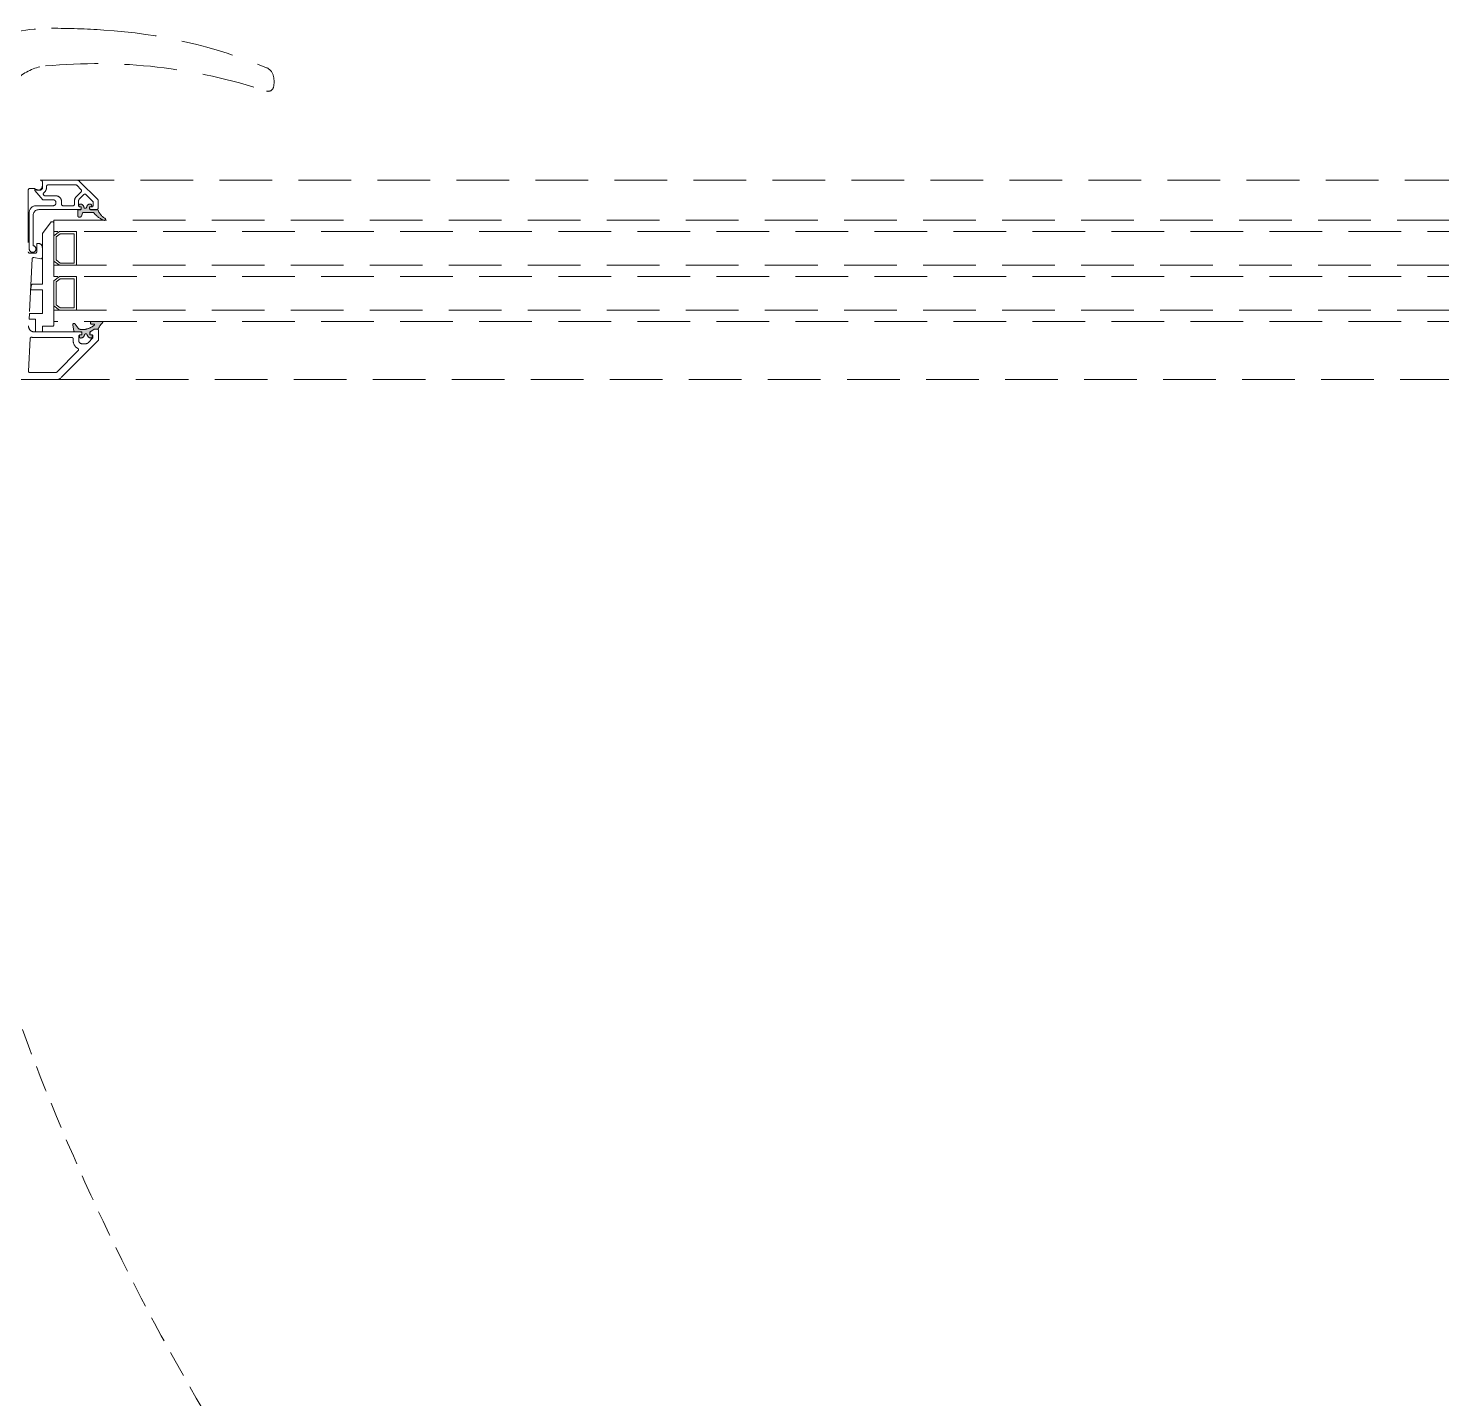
# Model space of a CAD drawing. Header units: millimetres. Extents: x 0 to 145404, y 0 to 194550.
# Drawn here: x 50240 to 50743, y 175533 to 176021 of the extents above; entities that cross this region are included whole.
import ezdxf

# ---------------------------------------------------------------- set-up
doc = ezdxf.new("R2010")
doc.units = ezdxf.units.MM
doc.linetypes.add('HIDDEN2', pattern=[0.1875, 0.125, -0.0625])
doc.layers.add('АР - Окна', color=150, linetype='Continuous', lineweight=9)
doc.layers.add('АР - окна - открывание', color=251, linetype='Continuous', lineweight=5)

# ---------------------------------------------------------------- blocks, each defined once
blk = doc.blocks.new('блок балконный дверной с проходом 750мм')
at = {"layer": 'АР - окна - открывание', "linetype": 'HIDDEN2', "lineweight": 0, "ltscale": 150}
h = blk.add_hatch(color=252, dxfattribs=at)
h.dxf.hatch_style = 1
edge = h.paths.add_edge_path()
edge.add_arc((-95.01606524548495, -767.0779403615428), 0.4999990948033323, 269.998024230572, 360.0000000115815)
edge.add_line((-94.51606615068158, -767.0779403614417), (-94.51606615068158, -766.677941085851))
edge.add_line((-94.51606615068158, -766.677941085851), (-93.51608796157961, -766.677975086048))
edge.add_line((-93.51608796157961, -766.677975086048), (-93.5160679614637, -769.1252826542261))
edge.add_arc((-93.0160688716255, -769.125282650226), 0.4999990898381981, 180.0000004583752, 260.0000014343324)
edge.add_line((-93.1028927900843, -769.6176856325712), (-91.10289648383332, -769.9703389891458))
edge.add_arc((-91.01607248749521, -769.4779360165289), 0.4999990937812597, 259.9999924520041, 414.9999998679999)
edge.add_line((-90.72928478816175, -769.068360737376), (-92.18964652786235, -768.0458038435502))
edge.add_arc((-91.61607140222985, -767.2266530922607), 0.9999981890396054, 180.0000000007426, 235.000019024739, ccw=False)
edge.add_line((-92.61606959126948, -767.2266530922736), (-92.61606959126948, -765.7779427156531))
edge.add_arc((-91.07002851898828, -765.604941635811), 1.55569031969957, 160.0441356413559, 186.3848031233547, ccw=False)
edge.add_arc((-83.87397007858397, -767.4914393909244), 8.989487548420804, 144.4184761265378, 164.4000162285379, ccw=False)
edge.add_arc((-91.0057816270103, -762.3440119224982), 0.1976049697936812, -2.1441227888360004, 155.0988368171374, ccw=False)
edge.add_line((-90.80831500468776, -762.3514049702919), (-90.80272073519882, -763.1844432717846))
edge.add_arc((-90.30426825087395, -763.1579003392419), 0.499158698609575, 183.0481601020709, 363.0481243120662)
edge.add_line((-89.80581574996904, -763.1313577180592), (-89.80581527033792, -759.4546215660359))
edge.add_arc((-90.05109135669335, -759.5558207905832), 0.2653330766919263, 22.42070664090267, 109.3718991659073)
edge.add_arc((-95.81397036680656, -753.3566961569461), 8.221466475385954, 295.4888095720454, 313.649913307044, ccw=False)
edge.add_arc((-92.21607031548928, -761.0719171270271), 0.2999994567637941, 101.5207785811285, 180.0000000621415)
edge.add_line((-92.5160697722531, -761.0719171273524), (-92.5160697722531, -762.1458982926199))
edge.add_line((-92.5160697722531, -762.1458982926199), (-93.51608796157961, -763.8779621558699))
edge.add_line((-93.51608796157961, -763.8779621558699), (-94.51608615079749, -763.8779621558699))
edge.add_line((-94.51608615079749, -763.8779621558699), (-94.51606615068158, -763.4779468806503))
edge.add_arc((-95.01606524528506, -763.4779468806485), 0.4999990946034814, 359.9999999997916, 449.9999999997916)
edge.add_line((-95.01606524528324, -762.977947786045), (-95.21611103305622, -762.9779557856257))
edge.add_arc((-95.2161110342693, -763.4779548802456), 0.4999990946199659, 89.99999986099088, 187.9890196081969)
edge.add_arc((-94.22581810393446, -763.3389718038082), 1.499997286321947, 187.9890199275372, 255.8108212255372)
edge.add_arc((-94.71606578656373, -765.2779516228818), 0.4999990959492785, -75.80980790959973, 75.81082158339922, ccw=False)
edge.add_arc((-94.2257838203848, -767.2169227715343), 1.499997284464145, 104.1901916506915, 172.0129856836921)
edge.add_arc((-95.2160816132698, -767.077974361414), 0.4999990948318529, 172.0129858622975, 270.0000000202954)
edge.add_line((-95.21608161309268, -767.5779734562459), (-95.01608248729463, -767.5779394560489))
h = blk.add_hatch(color=252, dxfattribs=at)
h.dxf.hatch_style = 1
edge = h.paths.add_edge_path()
edge.add_arc((-46.39625955056197, -756.2371215097444), 7.81151624871524, 198.6076839105604, 232.2093995965605)
edge.add_arc((-51.34287915620963, -762.664050261143), 0.2999994713304613, -5.339351787370106e-07, 57.79181758706687, ccw=False)
edge.add_line((-51.04287968487915, -762.6640502639386), (-51.04287981479865, -766.2263769230979))
edge.add_arc((-51.34287926024292, -766.2263769204179), 0.2999994454442643, 290.00030568316987, 359.99999948816827, ccw=False)
edge.add_line((-51.24027190289053, -766.5082836381173), (-52.30120615192573, -766.894438554433))
edge.add_arc((-52.0716197121265, -767.5252115906303), 0.6712559545607332, 110.0003072021514, 270.0001336671494)
edge.add_line((-52.0716181461321, -768.1964675451893), (-50.2428801907372, -768.1964632750826))
edge.add_arc((-50.24288018351763, -767.9964638272743), 0.1999994478082955, 269.9999979317402, 359.9999979317402)
edge.add_line((-50.04288073570933, -767.9964638344939), (-50.04287974572071, -767.1964727189772))
edge.add_arc((-49.84287935306764, -767.1964727206265), 0.2000003926530738, 90.00026967652389, 179.9999995275242, ccw=False)
edge.add_line((-49.84288029441814, -766.9964723279757), (-49.24288300921035, -766.9964733221607))
edge.add_arc((-49.24288108925673, -767.1964727650327), 0.1999994428812285, 5.207127742323792e-07, 90.00055002772609, ccw=False)
edge.add_line((-49.04288164637546, -767.1964727632151), (-49.04288442637335, -767.2964729570851))
edge.add_arc((-48.54288247191289, -767.2964729747803), 0.5000019544604587, 179.9999979722955, 359.9999979722955)
edge.add_line((-48.04288051745243, -767.2964729924754), (-48.04288336729223, -767.1964727986053))
edge.add_arc((-49.24288194514685, -767.1964728085616), 1.199998577854615, 4.753759349558456e-07, 82.8476248157132)
edge.add_arc((-49.02955870063003, -765.4964827043004), 0.5133236805769131, 97.15236181641842, 262.84762477341826, ccw=False)
edge.add_arc((-49.24288224242316, -763.796493164196), 1.199998055101472, 277.1523983580597, 360.0000228620609)
edge.add_line((-48.04288418732176, -763.7964926853749), (-48.04288515729422, -763.6964905813641))
edge.add_arc((-48.54288616203849, -763.6964896099964), 0.5000010047452065, 359.999888689693, 539.999888689693)
edge.add_line((-49.04288716678275, -763.6964886386288), (-49.0428823965558, -763.796492649519))
edge.add_arc((-49.24288183920424, -763.7964926479342), 0.1999994426484406, 269.99945003897454, 359.99999954598854, ccw=False)
edge.add_line((-49.24288375892502, -763.9964920905734), (-49.54288012258621, -763.9964777235512))
edge.add_arc((-49.54288018210706, -763.4964785687881), 0.4999991547630351, 180.0000068935799, 270.0000068205977, ccw=False)
edge.add_line((-50.0428793368701, -763.4964786289459), (-50.04288149566855, -761.2278443491798))
edge.add_arc((-50.34288095822441, -761.2278443482112), 0.29999946255586, 359.9999998150084, 434.3052310620474)
edge.add_arc((-47.85839231906767, -755.215549082521), 6.207596333431415, 210.5429580586039, 247.22207842560408, ccw=False)
edge.add_arc((-53.48087951406909, -758.584940599531), 0.3498905699970064, 37.87019003143638, 204.4338547854487)
at = {"layer": 'АР - окна - открывание', "color": 252, "linetype": 'HIDDEN2', "lineweight": 0, "ltscale": 150}
for points in [[(-110.5160422081972, -775.6042632106148), (-110.516042428615, -73.17188785274837)], [(-39.51620888702018, -80.22134870603648), (-39.51620866654412, -768.5548023573213)]]:
    blk.add_lwpolyline(points, dxfattribs=at)
for points in [[(-89.80566937785625, -72.10543197027098), (-89.80539569275425, -776.6706853726394), (-85.80540821009345, -776.6706853726394), (-85.80568189519545, -72.10543197027098)], [(-73.80570514298597, -72.10543197027098), (-73.80543145789125, -776.6706853726375), (-69.80543494514131, -776.6706853726375), (-69.80570863023604, -72.10543197027098)], [(-57.80575642520853, -72.10550617721881), (-57.80546722302097, -776.6706853726375), (-53.80547071032925, -776.6706853726375), (-53.80575991251681, -72.10550617721881)], [(-85.80584522362915, -768.6701858955387), (-85.80584522368736, -774.6701722156615), (-84.30584864359844, -776.6701676556643), (-75.30586728669005, -776.6701676556643), (-73.80587070659385, -774.6701722156615), (-73.80587070660113, -768.6701858955387)], [(-85.00584704770881, -769.4701840715154), (-85.00584704770881, -774.4035061569632), (-83.90584955566737, -775.8701694796875), (-75.70586637473025, -775.8701694796857), (-74.6058688826306, -774.4035061569632), (-74.6058688826306, -769.4701840715154)], [(-69.80587982653378, -768.6701858955369), (-69.80587982653378, -774.6701722156615), (-68.30588324650307, -776.6701676556643), (-59.3059018895874, -776.6701676556625), (-57.80590530949848, -774.6701722156615), (-57.80590530949848, -768.6701858955369)], [(-69.00588165049703, -769.4701840715154), (-69.00588165049703, -774.4035061569632), (-67.90588415845559, -775.8701694796857), (-59.70590097751847, -775.8701694796857), (-58.60590348547703, -774.4035061569632), (-58.60590348547703, -769.4701840715154)]]:
    blk.add_lwpolyline(points, close=True, dxfattribs=at)
for points in [[(-95.01608248729463, -767.5779394560489, 0.4142236625048969), (-94.51606615068158, -767.0779403614417), (-94.51606615068158, -766.677941085851), (-93.51608796157961, -766.677975086048), (-93.5160679614637, -769.1252826542261, 0.3639702390887247), (-93.1028927900843, -769.6176856325712), (-91.10289648383332, -769.9703389891458, 0.8025849048733388), (-90.72928478816175, -769.068360737376), (-92.18964652786235, -768.0458038435502, -0.2446985312071642), (-92.61606959126948, -767.2266530922736), (-92.61606959126948, -765.7779427156531, -0.1154416027553589), (-92.53230866463855, -765.0739904643799, -0.0874075010734175), (-91.1850163429699, -762.2608095145881, -0.8188035862802793), (-90.80831500468776, -762.3514049702919), (-90.80272073519882, -763.1844432717846, 0.9999996876733664), (-89.80581574996904, -763.1313577180592), (-89.80581527033792, -759.4546215660359, 0.3987127071440715), (-90.13910193663469, -759.305509425669, -0.0794090477554246), (-92.27598719565867, -760.7779619577761, 0.356473528983741), (-92.5160697722531, -761.0719171273524), (-92.5160697722531, -762.1458982926199), (-93.51608796157961, -763.8779621558699), (-94.51608615079749, -763.8779621558699), (-94.51606615068158, -763.4779468806503, 0.4142135623730951), (-95.01606524528324, -762.977947786045), (-95.21611103305622, -762.9779557856257, 0.4556683960672589), (-95.71125749879866, -763.5474464141537, 0.3048806673354255), (-94.59350386808364, -764.7932066671694, -0.778623334121811), (-94.59349529202154, -765.7626944101596, 0.3048854015993097), (-95.7112305100527, -767.008500158667, 0.4556578280662389), (-95.21608161309268, -767.5779734562459)], [(-53.79943367739179, -758.7296701956841, 0.1476748019474032), (-51.18298030333244, -762.4102155912353, -0.2576486926793444), (-51.04287968487915, -762.6640502639386), (-51.04287981479865, -766.2263769230979, -0.3152973200329164), (-51.24027190289053, -766.5082836381173), (-52.30120615192573, -766.894438554433, 0.8390983408607906), (-52.0716181461321, -768.1964675451893), (-50.2428801907372, -768.1964632750826, 0.4142135623730951), (-50.04288073570933, -767.9964638344939), (-50.04287974572071, -767.1964727189772, -0.4142121813853099), (-49.84288029441814, -766.9964723279757), (-49.24288300921035, -766.9964733221607, -0.4142163714287553), (-49.04288164637546, -767.1964727632151), (-49.04288442637335, -767.2964729570851, 0.9999999999999998), (-48.04288051745243, -767.2964729924754), (-48.04288336729223, -767.1964727986053, 0.378106001510462), (-49.09347188038373, -766.0058119754942, -0.8823576009580577), (-49.09347176117444, -764.9871534181477, 0.378106002326665), (-48.04288418732176, -763.7964926853749), (-48.04288515729422, -763.6964905813641, 1.000000000000006), (-49.04288716678275, -763.6964886386288), (-49.0428823965558, -763.796492649519, -0.4142163714287553), (-49.24288375892502, -763.9964920905734), (-49.54288012258621, -763.9964777235512, -0.4142135620000036), (-50.0428793368701, -763.4964786289459), (-50.04288149566855, -761.2278443491798, 0.3360769060652119), (-50.26172733806743, -760.9390299312074, -0.161423431392493), (-53.2046746456399, -758.3701516760996, 0.8891193943001539)], [(-52.01617706075194, -784.0334408068122), (-62.83392510664999, -784.0334498763643, 2.154456899802128), (-64.0171380861866, -785.433448258171), (-51.01617802718101, -785.4334373582244, 0.4142134815881239), (-48.61618451403774, -783.0334404826629), (-48.61618794572132, -776.9334521024177, -0.4142135836325451), (-47.61619030017027, -775.9334534042393), (-47.51618895756837, -775.9334533553449, -0.414214246700944), (-46.51619033197494, -776.9334533373496), (-46.51619720558665, -780.656035125294), (-43.20620078682987, -783.4334519069873), (-43.01718029924814, -783.4334504370129, 0.4931435481131065), (-42.72740116950445, -783.0558052911567), (-43.03058325427264, -781.9243239906666, -0.4931461045081898), (-42.06465979518543, -780.6655051877062), (-40.51620839214593, -780.6655051877062), (-39.51621025654458, -780.9334566481596), (-39.51620866654412, -768.5548023573213, 0.1989123630725275), (-39.95554812743649, -767.4941430249003), (-46.36975086858729, -761.0799402736814, 0.1989123677162542), (-46.72330359941407, -760.9334939367966), (-49.51619164225849, -760.9334939367966, 0.4142135623730951), (-50.0161907100337, -761.4334929844865), (-50.01619080002274, -763.4334892757163, 0.4142135619999984), (-49.51619161222334, -763.9334883434315), (-49.01619254445541, -763.9334883434315), (-49.01619268159266, -763.1334899207689, -0.4142136125835799), (-48.51619361381745, -762.6334907672574), (-47.42746534450998, -762.6334907672574, -0.1989123675822483), (-47.0739126128683, -762.7799371039112), (-44.61472084929119, -765.2391288712136, -0.4142149376303149), (-44.61472250995575, -765.9462359941137), (-46.30909064168372, -767.6405882118381, -0.1989123979999996), (-47.01619627330365, -767.9334808857277), (-48.51619343669154, -767.9334808857277, -0.4142135623730951), (-49.01619254445541, -767.4334818178961), (-49.01619254445541, -766.9334827501809), (-49.51619161222334, -766.9334827501809, 0.4142135623730951), (-50.01619068005675, -767.4334818178961), (-50.01618246638827, -782.0334434104536, -0.4142134815881235)], [(-95.51609536969772, -783.6683103198523), (-95.51609336968977, -770.2758952719198, 0.4142136061131471), (-96.01609209083108, -769.7758964762672), (-96.71609062090283, -769.7758964762672, -0.2836257497458363), (-99.39710918271885, -768.1220427884602, 0.5113885279364263), (-100.1974982330212, -767.9928460451649), (-107.869600041704, -775.6649258537166, 0.1989125985937846), (-108.016046735167, -776.018478458351), (-108.016051734965, -785.2077914453951, 0.429634057382356), (-107.4898846775395, -785.7071056275274), (-95.89242117658432, -785.0993087017107, 0.4607369999999725), (-95.42942363268958, -784.4964733190102, -0.0521850000000031)], [(-95.51608634001605, -783.6683103198523), (-95.51608434000809, -770.2758952719198, 0.4142136061131471), (-96.0160830611494, -769.7758964762672), (-96.71608159122843, -769.7758964762672, -0.2836257497458363), (-99.39710015303717, -768.1220427884602, 0.5113885279364263), (-100.1974892033395, -767.9928460451649), (-107.8695910120223, -775.6649258537166, 0.1989125985937846), (-108.0160377054854, -776.018478458351), (-108.0160427052833, -785.2077914453951, 0.429634057382356), (-107.4898756478651, -785.7071056275274), (-95.89241214690264, -785.0993087017107, 0.4607369999999725), (-95.4294146030079, -784.4964733190102, -0.0521850000000031)], [(-45.11619817983592, -779.7700526777664, 0.2216951465911296), (-44.93759231817967, -780.1530751079156), (-44.72380756126222, -780.332461819213, 0.4333548528877233), (-43.99935322394595, -780.2453132448647, -0.2387820233488146), (-42.06465979297354, -779.2655077978727), (-41.71620587637153, -779.2655077978727, 0.4142135247519348), (-41.21620680853812, -778.7655087943042), (-41.21620553425601, -768.8447506505602, 0.1989124005592738), (-41.36265187038953, -768.4911978552375), (-42.91766773981362, -766.9361819834251, 0.4142121871152639), (-43.62477154255612, -766.9361803227641), (-45.31914301755023, -768.6305358835818, -0.1989123979999998), (-47.0161964719664, -769.3334782755594), (-48.11619287226495, -769.3334782755594, 0.4142137271492757), (-48.61619194004015, -769.8334776246486), (-48.6161899147628, -773.4334585916315, 0.4142135411136461), (-48.11619060199882, -773.9334573782037), (-47.11618834687397, -773.9334568882116, -0.4142142467009427), (-45.11619109579624, -775.9334568522211)], [(-91.5161021854874, -777.1707205041241), (-91.5161021854874, -780.6707125242158), (-93.51609762549197, -780.6707125242158), (-93.51609762549197, -783.1707068242488), (-89.01610788545804, -783.1707068242488), (-89.01610788545804, -785.4348971541242), (-87.01611244539527, -785.3300818349855), (-87.01611244533706, -780.6707125242158), (-78.51613182518486, -780.6707125242158), (-78.51613182518486, -784.8846167283539), (-77.06398669603368, -784.8085130271868), (-76.51613638512208, -784.3474887948653), (-76.51613638512208, -780.6707125242158), (-58.51614306046395, -780.670712524214), (-54.36799253479694, -777.6707193641525), (-54.3656599567621, -777.1707205041241, 0.4142135623730951), (-54.81689082235243, -776.6706453543613), (-91.01610332545533, -776.6707216440957, 0.4142135623728348)]]:
    blk.add_lwpolyline(points, format="xyb", close=True, dxfattribs=at)
for points in [[(-39.51619477379427, -837.7757892510583), (-39.51619477286295, -781.2758142697769, 0.4142135623730951), (-40.01616348499374, -780.7758455576534), (-41.61616615200182, -780.7758455576534, 0.7207612074404529), (-42.51615834148834, -783.4758456685088), (-42.51615834148834, -785.2758377825687, -0.4142135623730951), (-43.01615706263692, -785.7758365037137), (-65.01611797221994, -785.7758365037155, -0.4142135623730951), (-65.51611669336853, -785.2758377825687), (-65.51611669336853, -783.275840657225, -0.4142135623730951), (-65.01611797222722, -782.7758419360782), (-62.01612303112779, -782.7758419360782), (-62.01612303112779, -782.275841720628, 0.4142135623730951), (-63.51611919456627, -780.7758455576534), (-67.01611435716768, -780.7758455576534, 0.4663076484297019), (-67.50851711990981, -781.3626683002769), (-67.07374589117535, -783.828378926599, -0.4504671432811832), (-67.53998116142611, -784.4145169756086), (-91.41143069128157, -785.6655666972767, -0.4296339427720534), (-93.51609899126925, -783.6683108181098), (-93.51609699126129, -767.2235980300723, 0.3888787210067404), (-93.97251774960023, -766.7255020361501), (-94.5160951804719, -766.6779450858742), (-94.5160951804719, -767.2759013766956, -0.4142135623730951), (-95.01609390162048, -767.7759000978424), (-96.71608894406381, -767.7759000978424, -0.4142135623730951), (-97.71608638588805, -766.7759026555507), (-97.71608638588805, -765.2185773645144, -0.1989110945363628), (-97.42319710888114, -764.5114752011307), (-95.6876630592451, -762.7759241516362), (-95.01609390162048, -762.7759241516362, -0.4142135623730951), (-94.5160951804719, -763.2759228727812), (-94.5160951804719, -763.8779621558699), (-93.7221936281203, -763.8085052829176, 0.2447000054231404), (-93.33275732326001, -763.5604057312742), (-92.51609880205069, -762.2758940570823), (-92.51609880205069, -761.2759264943581, 0.4142135623730951), (-93.01609752319928, -760.7759277732114), (-96.51609155890037, -760.7759277732114), (-109.9302560192009, -774.1900542337628, 0.1989125858137271), (-110.5160422081972, -775.6042632106148), (-110.5160662078706, -817.2758255493884, 0.414213731059474)], [(-39.51618574411259, -837.7757892510583), (-39.51618574318854, -781.2758142697769, 0.4142135623730951), (-40.01615445531206, -780.7758455576534), (-41.61615712232015, -780.7758455576534, 0.7207612074404529), (-42.51614931180666, -783.4758456685088), (-42.51614931180666, -785.2758377825687, -0.4142135623730951), (-43.01614803295524, -785.7758365037137), (-65.01610894254554, -785.7758365037155, -0.4142135623730951), (-65.51610766368685, -785.2758377825687), (-65.51610766368685, -783.275840657225, -0.4142135623730951), (-65.01610894254554, -782.7758419360782), (-62.01611400144611, -782.7758419360782), (-62.01611400144611, -782.275841720628, 0.4142135623730951), (-63.51611016488459, -780.7758455576534), (-67.016105327486, -780.7758455576534, 0.4663076484297019), (-67.50850809022813, -781.3626683002769), (-67.07373686149367, -783.828378926599, -0.4504671432811832), (-67.53997213174443, -784.4145169756086), (-91.41142166159989, -785.6655666972767, -0.4296339427720534), (-93.51608996159484, -783.6683108181098), (-93.51608796157961, -767.2235980300723, 0.3888787210067404), (-93.97250871991855, -766.7255020361501), (-94.51608615079749, -766.6779450858742), (-94.51608615079749, -767.2759013766956, -0.4142135623730951), (-95.0160848719388, -767.7759000978424), (-96.71607991438214, -767.7759000978424, -0.4142135623730951), (-97.71607735620637, -766.7759026555507), (-97.71607735620637, -765.2185773645144, -0.1989110945363628), (-97.42318807919946, -764.5114752011307), (-95.6876540295707, -762.7759241516362), (-95.0160848719388, -762.7759241516362, -0.4142135623730951), (-94.51608615079749, -763.2759228727812), (-94.51608615079749, -763.8779621558699), (-93.72218459843862, -763.8085052829176, 0.2447000054231404), (-93.33274829358561, -763.5604057312742), (-92.51608977236901, -762.2758940570823), (-92.51608977236901, -761.2759264943581, 0.4142135623730951), (-93.0160884935176, -760.7759277732114), (-96.51608252921869, -760.7759277732114), (-109.9302469895265, -774.1900542337628, 0.1989125858137271), (-110.5160331785155, -775.6042632106148), (-110.5160571781889, -817.2758255493884, 0.414213731059474)]]:
    blk.add_lwpolyline(points, format="xyb", dxfattribs=at)
at = {"layer": 'АР - окна - открывание', "color": 252, "linetype": 'HIDDEN2', "lineweight": 0, "ltscale": 75}
blk.add_arc((-50.5144568612377, -0.0003663423633781804), 839.7754183786165, 180, 270, dxfattribs=at)
at = {"layer": 'АР - окна - открывание', "color": 252, "linetype": 'HIDDEN2', "lineweight": 0, "ltscale": 150}
for centre, radius, start, end in [((-5.918012533416913, -700.4059150894084), 1.999084380076011, 99.74595900731099, 198.3265279763841), ((-4.550214010312629, -708.2844038230107), 9.995422900378244, 78.32842596108132, 99.82843700386873), ((-3.379947129542415, -702.6064021047534), 4.198077398159261, 22.43151203638213, 78.2929529982026), ((-190.6660359934249, -761.5742163263496), 192.6117922203016, 354.6293109884141, 18.31913696859798), ((-167.1549365670217, -770.3136465007976), 181.4169184918781, 3.598229999638959, 22.46031500815111), ((-268.1864566200093, -777.6368282402293), 282.7105300703187, 0.01365701673561497, 3.794419025493486), ((-15.81743660747452, -778.01203056072), 16.99221823064428, 284.4887209240629, 354.6293109884141), ((-67.65776373550761, -776.253831744398), 82.19235916681635, 342.0543930124795, 359.0828579941693)]:
    blk.add_arc(centre, radius, start, end, dxfattribs=at)
blk = doc.blocks.new('Квартира 2К 9600 тип 6')
at = {"layer": 'АР - Окна', "xscale": -1, "rotation": 270}
blk.add_blockref('блок балконный дверной с проходом 750мм', (6900.00208320003, 5310.000098822638), dxfattribs=at)
blk = doc.blocks.new('V_Section_1')
blk.add_blockref('Квартира 2К 9600 тип 6', (8949.999999164604, -10000.00000000652))

msp = doc.modelspace()

# ---------------------------------------------------------------- block references
msp.add_blockref('V_Section_1', (35175.46006017534, 180696.1139150281))

doc.saveas('drawing.dxf')
